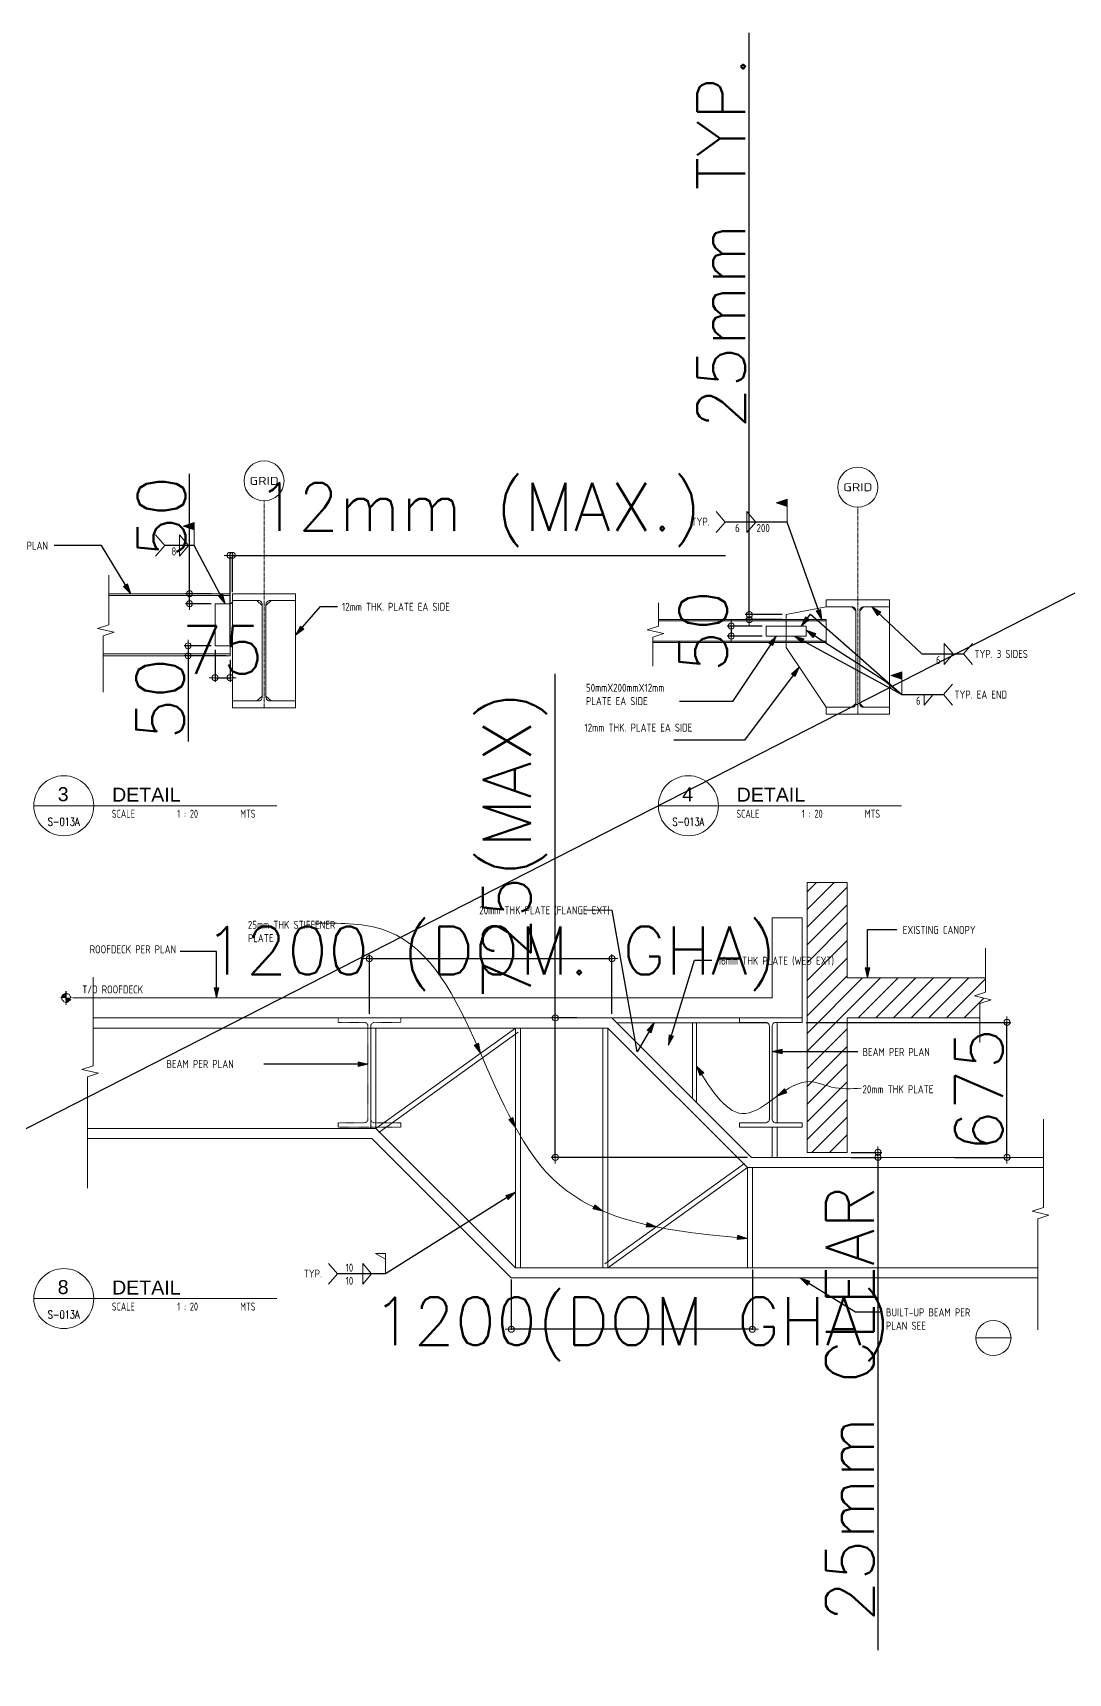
# Model space of a CAD drawing. Header units: millimetres. Extents: x 374056 to 882622, y 26363 to 140094.
# Drawn here: x 412225 to 417398, y 78930 to 87129 of the extents above; entities that cross this region are included whole.
import ezdxf
from ezdxf.enums import TextEntityAlignment as Align

# ---------------------------------------------------------------- set-up
doc = ezdxf.new("R2010")
doc.units = ezdxf.units.MM
doc.header["$MEASUREMENT"] = 0
for name, pattern in [('CENTER2', [28.575, 19.05, -3.175, 3.175, -3.175]), ('HIDDEN', [0.375, 0.25, -0.125]), ('PHANTOM2', [1.25, 0.625, -0.125, 0.125, -0.125, 0.125, -0.125])]:
    doc.linetypes.add(name, pattern=pattern)
doc.layers.get('0').update_dxf_attribs({"lineweight": 9})
for name, color, linetype, lineweight in [('A-Exist.Elev', 7, 'Continuous', 9), ('DIM', 1, 'Continuous', 5), ('HPROP', 251, 'Continuous', 5), ('S-ANNO-DIMS', 252, 'Continuous', 5), ('S-Anno-Symb', 143, 'PHANTOM2', 30), ('S-Anno-Text', 52, 'Continuous', 9), ('S-ARCH-FIN', 1, 'Continuous', 9), ('S-BEAM', 5, 'Continuous', 9), ('S-DETL-LW25', 2, 'Continuous', 9), ('S-Grid-iden', 52, 'Continuous', 5)]:
    doc.layers.add(name, color=color, linetype=linetype, lineweight=lineweight)
doc.styles.add('1', font='romans.shx', dxfattribs={"width": 0.8, "height": 100})
doc.styles.add('2', font='architxt.shx', dxfattribs={"width": 0.95, "height": 100})
doc.styles.add('240', font='simplex.shx', dxfattribs={"height": 240})
doc.styles.add('3', font='architxt.shx', dxfattribs={"width": 1.5, "height": 175})
doc.styles.add('SHEETNAME', font='simplex.shx', dxfattribs={"width": 0.75, "height": 200})
doc.styles.add('TITLE1', font='HELV.shx', dxfattribs={"height": 500})
doc.dimstyles.new('ESCA', dxfattribs={"dimtxt": 240, "dimasz": 1, "dimexe": 100, "dimexo": 100, "dimgap": 100, "dimtad": 1, "dimdec": 0, "dimrnd": 1, "dimdsep": 46, "dimtxsty": '240', "dimblk1": 'ESCADIM_ARW', "dimblk2": 'ESCADIM_ARW', "dimsah": 1, "dimcen": 50, "dimclrd": 256, "dimclre": 256, "dimclrt": 52, "dimadec": 0, "dimazin": 0, "dimtfac": 1, "dimtdec": 0, "dimtofl": 0, "dimtmove": 0, "dimatfit": 3, "dimldrblk": 'ESCADIM_ARW', "dimfxl": 0, "dimtolj": 1, "dimtzin": 0, "dimarcsym": 0})
doc.dimstyles.new('ESCA_ARW$7', dxfattribs={"dimtxt": 200, "dimasz": 1, "dimexe": 100, "dimexo": 100, "dimgap": 100, "dimtad": 1, "dimdec": 0, "dimrnd": 1, "dimdsep": 46, "dimtxsty": '1', "dimblk1": 'dim_arw', "dimblk2": 'dim_arw', "dimsah": 1, "dimcen": 50, "dimclrd": 1, "dimclre": 256, "dimclrt": 52, "dimadec": 0, "dimazin": 0, "dimtfac": 1, "dimtofl": 0, "dimtmove": 0, "dimatfit": 3, "dimldrblk": 'dim_arw', "dimfxl": 0, "dimtolj": 1, "dimtzin": 0, "dimarcsym": 0})

# ---------------------------------------------------------------- blocks, each defined once
blk = doc.blocks.new('ESCADIM_ARW')
at = {"color": 7}
blk.add_line((-150, 0), (150, 0), dxfattribs=at)
blk.add_circle((0, 0), 75, dxfattribs=at)
blk = doc.blocks.new('*D55')
at = {"layer": 'Defpoints', "color": 0, "transparency": 16777216}
for p in [(413222.9, 84517, 0), (413222.9, 84325.4, 0), (413210.9, 84065, 0)]:
    blk.add_point(p, dxfattribs=at)
at = {"layer": 'S-ANNO-DIMS', "lineweight": -2, "transparency": 16777216}
for p, q in [((413210.7, 84517, 0), (413210.5, 84517, 0)), ((413210.9, 84073, 0), (413210.9, 84520.2, 0)), ((413222.9, 84333.4, 0), (413222.9, 84520.2, 0)), ((413223.1, 84517, 0), (415686.2, 84517, 0))]:
    blk.add_line(p, q, dxfattribs=at)
at = {"layer": 'S-ANNO-DIMS', "lineweight": -2, "transparency": 16777216, "xscale": 0.2, "yscale": 0.2, "zscale": 0.2}
blk.add_blockref('ESCADIM_ARW', (413210.9, 84517, 0), dxfattribs=at)
at = {"layer": 'S-ANNO-DIMS', "lineweight": -2, "transparency": 16777216, "xscale": 0.2, "yscale": 0.2, "zscale": 0.2, "rotation": 180}
blk.add_blockref('ESCADIM_ARW', (413222.9, 84517, 0), dxfattribs=at)
at = {"layer": 'S-ANNO-DIMS', "color": 52, "transparency": 16777216, "insert": (414454.7, 84719.9, 0), "char_height": 240, "attachment_point": 5, "style": '240'}
blk.add_mtext('\\A1;12mm (MAX.)', dxfattribs=at)
blk = doc.blocks.new('Grid')
at = {"layer": 'S-Grid-iden', "color": 1, "linetype": 'Continuous'}
blk.add_circle((0, 0), 500, dxfattribs=at)
at = {"layer": 'S-Grid-iden', "style": '3', "width": 1.5}
blk.add_attdef('GRIDTAG', text='', height=350, dxfattribs=at).set_placement((0, 0), align=Align.MIDDLE_CENTER)
blk = doc.blocks.new('dim_arw')
h = blk.add_hatch(color=256)
h.paths.add_polyline_path([(-126, 29), (0, 0), (-126, -29, -0.115681), (-133, 0, -0.115681)])
h.paths.add_polyline_path([(-249, 58), (-126, 29, 0.115681), (-133, 0, 0.115681), (-126, -29), (-249, -58)])
for p, q in [((0, 0), (-249, 58)), ((-249, 58), (-249, -58)), ((0, 0), (-249, -58))]:
    blk.add_line(p, q)
blk = doc.blocks.new('*D56')
at = {"layer": 'Defpoints', "color": 0, "transparency": 16777216}
for p in [(413008.3, 84325.4, 0), (413135.9, 84325.4, 0), (413135.9, 84275.4, 0)]:
    blk.add_point(p, dxfattribs=at)
at = {"layer": 'DIM', "lineweight": -2, "transparency": 16777216}
for p, q in [((413008.3, 84325.4, 0), (413008.3, 84924.3, 0)), ((413115.9, 84325.4, 0), (412988.3, 84325.4, 0)), ((413008.3, 84275.6, 0), (413008.3, 84325.2, 0)), ((413115.9, 84275.4, 0), (412988.3, 84275.4, 0))]:
    blk.add_line(p, q, dxfattribs=at)
at = {"layer": 'DIM', "lineweight": -2, "transparency": 16777216, "xscale": 0.2, "yscale": 0.2, "zscale": 0.2}
for p, rotation in [((413008.3, 84325.4, 0), 90), ((413008.3, 84275.4, 0), 270)]:
    blk.add_blockref('ESCADIM_ARW', p, dxfattribs=dict(at, rotation=rotation))
at = {"layer": 'DIM', "color": 52, "transparency": 16777216, "insert": (412868.3, 84710, 0), "char_height": 240, "attachment_point": 5, "rotation": 90, "style": '240'}
blk.add_mtext('\\A1;50', dxfattribs=at)
blk = doc.blocks.new('*D57')
at = {"layer": 'Defpoints', "color": 0, "transparency": 16777216}
for p in [(413135.9, 84065, 0), (413001.2, 84015, 0), (413210.9, 84015, 0)]:
    blk.add_point(p, dxfattribs=at)
at = {"layer": 'DIM', "lineweight": -2, "transparency": 16777216}
for p, q in [((413115.9, 84065, 0), (412981.2, 84065, 0)), ((413001.2, 84064.8, 0), (413001.2, 84015.2, 0)), ((413190.9, 84015, 0), (412981.2, 84015, 0)), ((413001.2, 84015, 0), (413001.2, 83586.3, 0))]:
    blk.add_line(p, q, dxfattribs=at)
at = {"layer": 'DIM', "lineweight": -2, "transparency": 16777216, "xscale": 0.2, "yscale": 0.2, "zscale": 0.2}
for p, rotation in [((413001.2, 84065, 0), 90), ((413001.2, 84015, 0), 270)]:
    blk.add_blockref('ESCADIM_ARW', p, dxfattribs=dict(at, rotation=rotation))
at = {"layer": 'DIM', "color": 52, "transparency": 16777216, "insert": (412861.2, 83800.6, 0), "char_height": 240, "attachment_point": 5, "rotation": 90, "style": '240'}
blk.add_mtext('\\A1;50', dxfattribs=at)
blk = doc.blocks.new('*D41')
at = {"layer": 'Defpoints', "color": 0, "transparency": 16777216}
for p in [(413135.9, 84065, 0), (413210.9, 84015, 0), (413210.9, 83905.5, 0)]:
    blk.add_point(p, dxfattribs=at)
at = {"layer": 'DIM', "lineweight": -2, "transparency": 16777216}
for p, q in [((413135.9, 84045, 0), (413135.9, 83885.5, 0)), ((413210.9, 83995, 0), (413210.9, 83885.5, 0)), ((413136.1, 83905.5, 0), (413210.7, 83905.5, 0))]:
    blk.add_line(p, q, dxfattribs=at)
at = {"layer": 'DIM', "lineweight": -2, "transparency": 16777216, "xscale": 0.2, "yscale": 0.2, "zscale": 0.2, "rotation": 180}
blk.add_blockref('ESCADIM_ARW', (413135.9, 83905.5, 0), dxfattribs=at)
at = {"layer": 'DIM', "lineweight": -2, "transparency": 16777216, "xscale": 0.2, "yscale": 0.2, "zscale": 0.2}
blk.add_blockref('ESCADIM_ARW', (413210.9, 83905.5, 0), dxfattribs=at)
at = {"layer": 'DIM', "color": 52, "transparency": 16777216, "insert": (413173.4, 84045.5, 0), "char_height": 240, "attachment_point": 5, "style": '240'}
blk.add_mtext('\\A1;75', dxfattribs=at)
blk = doc.blocks.new('*D58')
at = {"layer": 'Defpoints', "color": 0, "transparency": 16777216}
for p in [(415988.9, 84220.8, 0), (415805.1, 84195.8, 0), (415988.9, 84195.8, 0)]:
    blk.add_point(p, dxfattribs=at)
at = {"layer": 'DIM', "lineweight": -2, "transparency": 16777216}
for p, q in [((415805.1, 84221, 0), (415805.1, 87128.8, 0)), ((415968.9, 84220.8, 0), (415785.1, 84220.8, 0)), ((415968.9, 84195.8, 0), (415785.1, 84195.8, 0)), ((415805.1, 84195.6, 0), (415805.1, 84195.4, 0))]:
    blk.add_line(p, q, dxfattribs=at)
at = {"layer": 'DIM', "lineweight": -2, "transparency": 16777216, "xscale": 0.2, "yscale": 0.2, "zscale": 0.2}
for p, rotation in [((415805.1, 84220.8, 0), 270), ((415805.1, 84195.8, 0), 90)]:
    blk.add_blockref('ESCADIM_ARW', p, dxfattribs=dict(at, rotation=rotation))
at = {"layer": 'DIM', "color": 52, "transparency": 16777216, "insert": (415665.1, 86080.3, 0), "char_height": 240, "attachment_point": 5, "rotation": 90, "style": '240'}
blk.add_mtext('\\A1;25mm TYP.', dxfattribs=at)
blk = doc.blocks.new('*D59')
at = {"layer": 'Defpoints', "color": 0, "transparency": 16777216}
for p in [(415888.9, 84163.6, 0), (415714.8, 84113.6, 0), (415888.9, 84113.6, 0)]:
    blk.add_point(p, dxfattribs=at)
at = {"layer": 'DIM', "lineweight": -2, "transparency": 16777216}
for p, q in [((415868.9, 84163.6, 0), (415694.8, 84163.6, 0)), ((415714.8, 84163.4, 0), (415714.8, 84113.8, 0)), ((415868.9, 84113.6, 0), (415694.8, 84113.6, 0))]:
    blk.add_line(p, q, dxfattribs=at)
at = {"layer": 'DIM', "lineweight": -2, "transparency": 16777216, "xscale": 0.2, "yscale": 0.2, "zscale": 0.2}
for p, rotation in [((415714.8, 84163.6, 0), 90), ((415714.8, 84113.6, 0), 270)]:
    blk.add_blockref('ESCADIM_ARW', p, dxfattribs=dict(at, rotation=rotation))
at = {"layer": 'DIM', "color": 52, "transparency": 16777216, "insert": (415574.8, 84138.6, 0), "char_height": 240, "attachment_point": 5, "rotation": 90, "style": '240'}
blk.add_mtext('\\A1;50', dxfattribs=at)
blk = doc.blocks.new('Elev_Pnt')
at = {"layer": 'S-Anno-Symb'}
h = blk.add_hatch(color=1, dxfattribs=at)
h.paths.add_polyline_path([(0, 110, 0.414214), (-110, 0), (0, 0)])
h.paths.add_polyline_path([(110, 0), (0, 0), (0, -110, 0.414214)])
at = {"layer": 'S-Anno-Symb', "color": 1}
for p, q in [((-170, 0), (170, 0)), ((0, -170), (0, 170))]:
    blk.add_line(p, q, dxfattribs=at)
blk.add_circle((0, 0), 110, dxfattribs=at)
blk = doc.blocks.new('*D62')
at = {"layer": 'Defpoints', "color": 0, "transparency": 16777216}
for p in [(415118.8, 82501.1, 0), (413906.9, 82205, 0), (415118.8, 82205, 0)]:
    blk.add_point(p, dxfattribs=at)
at = {"layer": 'DIM', "lineweight": -2, "transparency": 16777216}
for p, q in [((413906.9, 82225, 0), (413906.9, 82521.1, 0)), ((413907.1, 82501.1, 0), (415118.6, 82501.1, 0)), ((415118.8, 82225, 0), (415118.8, 82521.1, 0))]:
    blk.add_line(p, q, dxfattribs=at)
at = {"layer": 'DIM', "lineweight": -2, "transparency": 16777216, "xscale": 0.2, "yscale": 0.2, "zscale": 0.2, "rotation": 180}
blk.add_blockref('ESCADIM_ARW', (413906.9, 82501.1, 0), dxfattribs=at)
at = {"layer": 'DIM', "lineweight": -2, "transparency": 16777216, "xscale": 0.2, "yscale": 0.2, "zscale": 0.2}
blk.add_blockref('ESCADIM_ARW', (415118.8, 82501.1, 0), dxfattribs=at)
at = {"layer": 'DIM', "color": 52, "transparency": 16777216, "insert": (414512.9, 82501.1, 0), "char_height": 240, "attachment_point": 5, "style": '240'}
blk.add_mtext('\\A1;1200 (DOM. GHA)', dxfattribs=at)
blk = doc.blocks.new('*D63')
at = {"layer": 'Defpoints', "color": 0, "transparency": 16777216}
for p in [(415820.6, 80955.6, 0), (414615.8, 80905, 0), (414615.8, 80648.7, 0)]:
    blk.add_point(p, dxfattribs=at)
at = {"layer": 'S-ANNO-DIMS', "lineweight": -2, "transparency": 16777216}
for p, q in [((415820.6, 80947.6, 0), (415820.6, 80645.5, 0)), ((414615.8, 80897, 0), (414615.8, 80645.5, 0)), ((415820.4, 80648.7, 0), (414616, 80648.7, 0))]:
    blk.add_line(p, q, dxfattribs=at)
at = {"layer": 'S-ANNO-DIMS', "lineweight": -2, "transparency": 16777216, "xscale": 0.2, "yscale": 0.2, "zscale": 0.2, "rotation": 180}
blk.add_blockref('ESCADIM_ARW', (414615.8, 80648.7, 0), dxfattribs=at)
at = {"layer": 'S-ANNO-DIMS', "lineweight": -2, "transparency": 16777216, "xscale": 0.2, "yscale": 0.2, "zscale": 0.2}
blk.add_blockref('ESCADIM_ARW', (415820.6, 80648.7, 0), dxfattribs=at)
at = {"layer": 'S-ANNO-DIMS', "color": 52, "transparency": 16777216, "insert": (415218.2, 80648.7, 0), "char_height": 240, "attachment_point": 5, "style": '240'}
blk.add_mtext('\\A1;1200(DOM GHA)', dxfattribs=at)
blk = doc.blocks.new('*D64')
at = {"layer": 'Defpoints', "color": 0, "transparency": 16777216}
for p in [(414835.9, 82205, 0), (414963.1, 82205, 0), (415815.8, 81508, 0)]:
    blk.add_point(p, dxfattribs=at)
at = {"layer": 'DIM', "lineweight": -2, "transparency": 16777216}
for p, q in [((414835.9, 82205, 0), (414835.9, 83925.2, 0)), ((414943.1, 82205, 0), (414815.9, 82205, 0)), ((414835.9, 81508.2, 0), (414835.9, 82204.8, 0)), ((415795.8, 81508, 0), (414815.9, 81508, 0))]:
    blk.add_line(p, q, dxfattribs=at)
at = {"layer": 'DIM', "lineweight": -2, "transparency": 16777216, "xscale": 0.2, "yscale": 0.2, "zscale": 0.2}
for p, rotation in [((414835.9, 82205, 0), 90), ((414835.9, 81508, 0), 270)]:
    blk.add_blockref('ESCADIM_ARW', p, dxfattribs=dict(at, rotation=rotation))
at = {"layer": 'DIM', "color": 52, "transparency": 16777216, "insert": (414633.1, 83065.2, 0), "char_height": 240, "attachment_point": 5, "rotation": 90, "style": '240'}
blk.add_mtext('\\A1;725(MAX)', dxfattribs=at)
blk = doc.blocks.new('*D65')
at = {"layer": 'Defpoints', "color": 0, "transparency": 16777216}
for p in [(416294, 81533, 0), (416294, 81508, 0), (416447.9, 81508, 0)]:
    blk.add_point(p, dxfattribs=at)
at = {"layer": 'DIM', "lineweight": -2, "transparency": 16777216}
for p, q in [((416314, 81533, 0), (416467.9, 81533, 0)), ((416314, 81508, 0), (416467.9, 81508, 0)), ((416447.9, 81533.2, 0), (416447.9, 81533.4, 0)), ((416447.9, 81507.8, 0), (416447.9, 79044.7, 0))]:
    blk.add_line(p, q, dxfattribs=at)
at = {"layer": 'DIM', "lineweight": -2, "transparency": 16777216, "xscale": 0.2, "yscale": 0.2, "zscale": 0.2}
for p, rotation in [((416447.9, 81533, 0), 270), ((416447.9, 81508, 0), 90)]:
    blk.add_blockref('ESCADIM_ARW', p, dxfattribs=dict(at, rotation=rotation))
at = {"layer": 'DIM', "color": 52, "transparency": 16777216, "insert": (416307.9, 80276.2, 0), "char_height": 240, "attachment_point": 5, "rotation": 90, "style": '240'}
blk.add_mtext('\\A1;25mm CLEAR', dxfattribs=at)
blk = doc.blocks.new('*D74')
at = {"layer": 'Defpoints', "color": 0, "transparency": 16777216}
for p in [(416069, 82182.8, 0), (417092.5, 82182.8, 0), (416812.4, 81508, 0)]:
    blk.add_point(p, dxfattribs=at)
at = {"layer": 'DIM', "lineweight": -2, "transparency": 16777216}
for p, q in [((416089, 82182.8, 0), (417112.5, 82182.8, 0)), ((417092.5, 81508.2, 0), (417092.5, 82182.6, 0)), ((416832.4, 81508, 0), (417112.5, 81508, 0))]:
    blk.add_line(p, q, dxfattribs=at)
at = {"layer": 'DIM', "lineweight": -2, "transparency": 16777216, "xscale": 0.2, "yscale": 0.2, "zscale": 0.2}
for p, rotation in [((417092.5, 82182.8, 0), 90), ((417092.5, 81508, 0), 270)]:
    blk.add_blockref('ESCADIM_ARW', p, dxfattribs=dict(at, rotation=rotation))
at = {"layer": 'DIM', "color": 52, "transparency": 16777216, "insert": (416952.5, 81845.4, 0), "char_height": 240, "attachment_point": 5, "rotation": 90, "style": '240'}
blk.add_mtext('\\A1;675', dxfattribs=at)

msp = doc.modelspace()

# ---------------------------------------------------------------- hatches: boundary and pattern name
at = {"layer": 'HPROP'}
h = msp.add_hatch(dxfattribs=at)
h.set_pattern_fill('ANSI31', color=256, scale=500, style=0)
h.set_pattern_definition([(45, (347324.16, 75494.67), (-44.194174, 44.194174), [])])
edge = h.paths.add_edge_path()
edge.add_line((416093.96331, 81533.00598), (416293.96331, 81533.00598))
edge.add_line((416293.96331, 81533.00598), (416293.96331, 81749.96802))
edge.add_spline(control_points=[(416293.96331, 81749.96802), (416275.63776, 81748.40997), (416210.65172, 81748.63531), (416147.11335, 81789.88765), (416097.473, 81796.17817), (416093.96331, 81796.50946)], knot_values=[656.5675151634, 656.5675151634, 656.5675151634, 656.5675151634, 711.5626366456, 853.716274939, 864.4881295431, 864.4881295431, 864.4881295431, 864.4881295431], degree=3, periodic=0)
edge.add_line((416093.96331, 81796.50946), (416093.96331, 81533.00598))
edge = h.paths.add_edge_path()
edge.add_line((416293.96331, 82205.00998), (416957.62308, 82205.00998))
edge.add_line((416957.62308, 82205.00998), (416957.62308, 82277.45023))
edge.add_line((416957.62308, 82277.45023), (417013.21131, 82295.76228))
edge.add_line((417013.21131, 82295.76228), (416929.82896, 82314.72642))
edge.add_line((416929.82896, 82314.72642), (416985.4172, 82333.03847))
edge.add_line((416985.4172, 82333.03847), (416985.4172, 82405.00998))
edge.add_line((416985.4172, 82405.00998), (416293.96331, 82405.00998))
edge.add_line((416293.96331, 82405.00998), (416293.96331, 82882.00206))
edge.add_line((416293.96331, 82882.00206), (416093.96331, 82882.00206))
edge.add_line((416093.96331, 82882.00206), (416093.96331, 81796.50946))
edge.add_spline(control_points=[(416093.96331, 81796.50946), (416097.473, 81796.17817), (416147.11335, 81789.88765), (416210.65172, 81748.63531), (416275.63776, 81748.40997), (416293.96331, 81749.96802)], knot_values=[656.5675151634, 656.5675151634, 656.5675151634, 656.5675151634, 667.3393697675, 809.4930080609, 864.4881295431, 864.4881295431, 864.4881295431, 864.4881295431], degree=3, periodic=0)
edge.add_line((416293.96331, 81749.96802), (416293.96331, 82205.00998))

# ---------------------------------------------------------------- linework, layer by layer
at = {"color": 1}
msp.add_line((412426.00795, 82305.00998, 0), (412526.397, 82305.00998, 0), dxfattribs=at)
at = {"color": 1, "elevation": 0}
for points in [[(412604.29276, 84418.10255), (412604.29276, 84170.17024), (412548.70453, 84151.8582), (412632.08688, 84132.89406), (412576.49865, 84114.58201), (412576.49865, 83832.63397)], [(415322.95036, 83963.23663), (415322.95036, 84108.07253), (415378.53859, 84126.38458), (415295.15624, 84145.34872), (415350.74448, 84163.66077), (415350.74448, 84279.71512)], [(416985.4172, 82554.00532), (416985.4172, 82333.03847), (416929.82896, 82314.72642), (417013.21131, 82295.76228), (416957.62308, 82277.45023), (416957.62308, 82082.66101)], [(412526.397, 82407.89091), (412526.397, 81965.9572), (412470.80877, 81947.64515), (412554.19112, 81928.68101), (412498.60289, 81910.36896), (412498.60289, 81354.52626)], [(417274.69476, 81698.60591), (417274.69476, 81256.6722), (417219.10652, 81238.36015), (417302.48888, 81219.39601), (417246.90064, 81201.08397), (417246.90064, 80645.24126)]]:
    msp.add_lwpolyline(points, dxfattribs=at)
at = {"layer": 'A-Exist.Elev', "color": 5, "ltscale": 0.25, "elevation": 0}
for points in [[(416068.96331, 82705.00998), (416068.96331, 82205.00998), (416068.96331, 82205.00998), (416068.96331, 82205.00998), (412526.397, 82205.00998)], [(412526.397, 82305.00998), (415918.96331, 82305.00998), (415918.96331, 82705.00998), (416068.96331, 82705.00998)]]:
    msp.add_lwpolyline(points, dxfattribs=at)
at = {"layer": 'Defpoints'}
msp.add_line((401456.74646, 76169.01294, 0), (421818.49045, 86569.71267, 0), dxfattribs=at)
at = {"layer": 'DIM'}
for p, q in [((415119.80777, 82744.13867, 0), (414986.09116, 82744.13867, 0)), ((416937.32039, 80605.11527, 0), (417112.7859, 80605.11527, 0))]:
    msp.add_line(p, q, dxfattribs=at)
msp.add_circle((417025.05314, 80605.11527, 0), 87.73275, dxfattribs=at)
for points in [[(415795.60475, 81101.78238, 0), (414823.11089, 81400.7377, 0), (413963.3016, 82650.37866, 0), (413635.05056, 82677.75677, 0)], [(415540.66331, 81964.52572, 0), (415786.22197, 81726.72398, 0), (416110.04631, 81886.31503, 0), (416216.25313, 81859.40059, 0), (416364.35653, 81853.49333, 0)]]:
    msp.add_spline(points, degree=3, dxfattribs=at)
at = {"layer": 'HPROP'}
for p, q in [((416093.96331, 81533.00598, 0), (416093.96331, 82882.00206, 0)), ((416093.96331, 82882.00206, 0), (416293.96331, 82882.00206, 0)), ((416293.96331, 82405.00998, 0), (416293.96331, 82882.00206, 0)), ((416293.96331, 82405.00998, 0), (416985.4172, 82405.00998, 0)), ((416293.96331, 81533.00598, 0), (416293.96331, 82205.00998, 0)), ((416293.96331, 82205.00998, 0), (416957.62308, 82205.00998, 0))]:
    msp.add_line(p, q, dxfattribs=at)
at = {"layer": 'HPROP', "ltscale": 0.25}
msp.add_line((416293.96331, 81533.00598, 0), (416093.96331, 81533.00598, 0), dxfattribs=at)
at = {"layer": 'S-ANNO-DIMS', "linetype": 'CENTER2'}
for p, q in [((413380.62712, 83754.43433, 0), (413380.62712, 84789.14947, 0)), ((416347.11345, 83722.83147, 0), (416347.11345, 84757.54661, 0))]:
    msp.add_line(p, q, dxfattribs=at)
at = {"layer": 'S-Anno-Text', "color": 1}
for p, q in [((416678.07705, 83820.81486, 0), (416678.07705, 83767.79418, 0)), ((416678.07705, 83767.79418, 0), (416723.3268, 83820.81486, 0)), ((412229.94778, 83265.49403, 0), (413444.6323, 83265.49403, 0)), ((415350.66778, 83265.49403, 0), (416565.3523, 83265.49403, 0)), ((412229.94778, 80801.96665, 0), (413444.6323, 80801.96665, 0))]:
    msp.add_line(p, q, dxfattribs=at)
at = {"layer": 'S-Anno-Text'}
for p, q in [((415540.66331, 82180.00998, 0), (415520.66331, 82180.00998, 0)), ((413987.60601, 81027.65257, 0), (413937.1259, 81027.65257, 0)), ((413937.1259, 81027.65257, 0), (413987.60601, 80999.03643, 0)), ((413987.60601, 80925.36793, 0), (413987.60601, 81027.65257, 0)), ((413702.62098, 80976.69971, 0), (413746.82551, 80925.36793, 0)), ((413873.48052, 80925.36793, 0), (413873.48052, 80976.69971, 0)), ((413873.48052, 80976.69971, 0), (413917.68504, 80925.36793, 0)), ((413702.62098, 80874.03614, 0), (413746.82551, 80925.36793, 0)), ((413873.48052, 80925.36793, 0), (413873.48052, 80874.03614, 0)), ((413873.48052, 80874.03614, 0), (413917.68504, 80925.36793, 0))]:
    msp.add_line(p, q, dxfattribs=at)
at = {"layer": 'S-Anno-Text', "color": 1}
for centre in [(412379.94778, 83265.49403, 0), (415500.66778, 83265.49403, 0), (412379.94778, 80801.96665, 0)]:
    msp.add_circle(centre, 150, dxfattribs=at)
at = {"layer": 'S-ARCH-FIN', "color": 1}
for p, q in [((415994.1822, 84683.61916, 0), (415994.1822, 84798.08158, 0)), ((415638.77093, 84736.63984, 0), (415684.02068, 84683.61916, 0)), ((412838.86065, 84619.71472, 0), (412884.1104, 84566.69404, 0)), ((412958.11955, 84566.69404, 0), (412958.11955, 84619.71472, 0)), ((412958.11955, 84619.71472, 0), (413003.36931, 84566.69404, 0)), ((413032.12871, 84566.69404, 0), (413032.12871, 84681.15646, 0)), ((415638.77093, 84630.59847, 0), (415684.02068, 84683.61916, 0)), ((412838.86065, 84513.67336, 0), (412884.1104, 84566.69404, 0)), ((412958.11955, 84566.69404, 0), (412958.11955, 84513.67336, 0)), ((412958.11955, 84513.67336, 0), (413003.36931, 84566.69404, 0)), ((416777.98744, 84024.04928, 0), (416777.98744, 84077.06997, 0)), ((416777.98744, 84077.06997, 0), (416823.2372, 84024.04928, 0)), ((416920.9204, 84077.06997, 0), (416875.67065, 84024.04928, 0)), ((416777.98744, 84024.04928, 0), (416777.98744, 83971.0286, 0)), ((416777.98744, 83971.0286, 0), (416823.2372, 84024.04928, 0)), ((416920.9204, 83971.0286, 0), (416875.67065, 84024.04928, 0)), ((416567.78803, 83820.81486, 0), (416567.78803, 83935.27729, 0)), ((416821.01001, 83873.83555, 0), (416775.76026, 83820.81486, 0)), ((416821.01001, 83767.79418, 0), (416775.76026, 83820.81486, 0))]:
    msp.add_line(p, q, dxfattribs=at)
at = {"layer": 'S-ARCH-FIN', "color": 1, "elevation": 0}
for points in [[(415994.1822, 84761.10508), (415994.1822, 84798.08158), (415938.71745, 84779.59333), (415994.1822, 84761.10508)], [(413032.12871, 84644.17996), (413032.12871, 84681.15646), (412976.66396, 84662.66821), (413032.12871, 84644.17996)], [(416567.78803, 83898.30079), (416567.78803, 83935.27729), (416512.32328, 83916.78904), (416567.78803, 83898.30079)]]:
    msp.add_lwpolyline(points, dxfattribs=at)
msp.add_lwpolyline([(415792.15399, 84683.61916), (415792.15399, 84736.63984), (415837.40374, 84683.61916), (415792.15399, 84630.59847)], close=True, dxfattribs=at)
at = {"layer": 'S-ARCH-FIN', "color": 1}
for points in [[(415994.1822, 84761.10508, 0), (415938.71745, 84779.59333, 0), (415994.1822, 84798.08158, 0)], [(413032.12871, 84644.17996, 0), (412976.66396, 84662.66821, 0), (413032.12871, 84681.15646, 0)], [(416567.78803, 83898.30079, 0), (416512.32328, 83916.78904, 0), (416567.78803, 83935.27729, 0)]]:
    msp.add_solid(points, dxfattribs=at)
at = {"layer": 'S-BEAM', "ltscale": 0.25}
for p, q in [((413210.89312, 84325.42633, 0), (412604.29276, 84325.42633, 0)), ((413210.89312, 84275.42633, 0), (413210.89312, 84325.42633, 0)), ((413210.89312, 84065.03833, 0), (413210.89312, 84275.42633, 0)), ((413210.89312, 84015.03833, 0), (413210.89312, 84065.03833, 0)), ((412576.49865, 84015.03833, 0), (413210.89312, 84015.03833, 0)), ((415118.76542, 82205.00998, 0), (412526.397, 82205.00998, 0)), ((415815.76942, 81508.00598, 0), (415118.76542, 82205.00998, 0)), ((415118.76542, 82205.00998, 0), (416068.96331, 82205.00998, 0)), ((415143.76542, 82180.00998, 0), (415896.11116, 82180.00998, 0)), ((415919.23031, 82163.73498, 0), (415919.23031, 81699.93098, 0)), ((415098.60075, 82154.46398, 0), (412526.397, 82154.46398, 0)), ((413913.9301, 81652.55998, 0), (413913.9301, 82154.46398, 0)), ((413938.9301, 81652.55998, 0), (413938.9301, 82154.46398, 0)), ((415795.60475, 81457.45998, 0), (415098.60075, 82154.46398, 0)), ((413938.9301, 81652.55998, 0), (412498.60289, 81652.55998, 0)), ((412498.60289, 81602.01398, 0), (413918.76542, 81602.01398, 0)), ((414615.76942, 80905.00998, 0), (413918.76542, 81602.01398, 0)), ((414636.4801, 80955.00998, 0), (413938.9301, 81652.55998, 0)), ((417274.69476, 81508.00598, 0), (415815.76942, 81508.00598, 0)), ((417274.69476, 81457.45998, 0), (415795.60475, 81457.45998, 0)), ((415815.76942, 80955.00998, 0), (414636.4801, 80955.00998, 0)), ((417246.90064, 80955.55598, 0), (415815.76942, 80955.55598, 0)), ((415815.76942, 80905.00998, 0), (414615.76942, 80905.00998, 0)), ((415815.76942, 80905.00998, 0), (417246.90064, 80905.00998, 0))]:
    msp.add_line(p, q, dxfattribs=at)
at = {"layer": 'S-BEAM', "color": 1, "ltscale": 0.25}
for p, q in [((412604.29276, 84315.77433, 0), (413210.89312, 84315.77433, 0)), ((415350.74448, 84189.75967, 0), (416188.89075, 84189.75967, 0)), ((415322.95036, 84087.49927, 0), (416188.89075, 84087.49927, 0)), ((412576.49865, 84024.69033, 0), (413210.89312, 84024.69033, 0))]:
    msp.add_line(p, q, dxfattribs=at)
at = {"layer": 'S-BEAM', "ltscale": 0.25, "elevation": 0}
for points in [[(413380.62712, 83754.43433), (413222.89312, 83754.43433), (413222.89312, 83788.97833), (413351.67112, 83788.97833, 0.4142135624), (413371.10212, 83808.40933), (413371.10212, 84271.45133, 0.4142135624), (413351.67112, 84290.88233), (413222.89312, 84290.88233), (413222.89312, 84325.42633), (413538.36112, 84325.42633), (413538.36112, 84290.88233), (413409.58312, 84290.88233, 0.4142135624), (413390.15212, 84271.45133), (413390.15212, 83808.40933, 0.4142135624), (413409.58312, 83788.97833), (413538.36112, 83788.97833), (413538.36112, 83754.43433), (413380.62712, 83754.43433)], [(416347.11345, 83722.83147), (416189.37945, 83722.83147), (416189.37945, 83757.37547), (416318.15745, 83757.37547, 0.4142135624), (416337.58845, 83776.80647), (416337.58845, 84239.84847, 0.4142135624), (416318.15745, 84259.27947), (416189.37945, 84259.27947), (416189.37945, 84293.82347), (416504.84745, 84293.82347), (416504.84745, 84259.27947), (416376.06945, 84259.27947, 0.4142135624), (416356.63845, 84239.84847), (416356.63845, 83776.80647, 0.4142135624), (416376.06945, 83757.37547), (416504.84745, 83757.37547), (416504.84745, 83722.83147), (416347.11345, 83722.83147)], [(415912.24531, 81658.65598), (415755.52731, 81658.65598), (415755.52731, 81680.88098), (415886.21031, 81680.88098, 0.4142135624), (415905.26031, 81699.93098), (415905.26031, 82163.73498, 0.4142135624), (415886.21031, 82182.78498), (415755.52731, 82182.78498), (415755.52731, 82205.00998), (416068.96331, 82205.00998), (416068.96331, 82182.78498), (415938.28031, 82182.78498, 0.4142135624), (415919.23031, 82163.73498), (415919.23031, 81699.93098, 0.4142135624), (415938.28031, 81680.88098), (416068.96331, 81680.88098), (416068.96331, 81658.65598), (415912.24531, 81658.65598)]]:
    msp.add_lwpolyline(points, format="xyb", dxfattribs=at)
msp.add_lwpolyline([(415322.95036, 84081.47947), (416188.89075, 84081.47947), (416188.89075, 84195.77947), (415350.74448, 84195.77947)], dxfattribs=at)
at = {"layer": 'S-BEAM', "linetype": 'HIDDEN', "ltscale": 0.25, "elevation": 0}
msp.add_lwpolyline([(413906.9451, 81658.65598), (413750.2271, 81658.65598), (413750.2271, 81680.88098), (413880.9101, 81680.88098, 0.4142135624), (413899.9601, 81699.93098), (413899.9601, 82163.73498, 0.4142135624), (413880.9101, 82182.78498), (413750.2271, 82182.78498), (413750.2271, 82205.00998), (414063.6631, 82205.00998), (414063.6631, 82182.78498), (413932.9801, 82182.78498, 0.4142135624), (413913.9301, 82163.73498), (413913.9301, 81699.93098, 0.4142135624), (413932.9801, 81680.88098), (414063.6631, 81680.88098), (414063.6631, 81658.65598), (413906.9451, 81658.65598)], format="xyb", dxfattribs=at)
at = {"layer": 'S-DETL-LW25'}
for p, q in [((413222.89312, 84287.42633, 0), (413222.89312, 84290.88233, 0)), ((413210.89312, 84275.42633, 0), (413135.89312, 84275.42633, 0)), ((413135.89312, 84065.03833, 0), (413135.89312, 84275.42633, 0)), ((413135.89312, 84065.03833, 0), (413210.89312, 84065.03833, 0)), ((413222.89312, 84053.03833, 0), (413222.89312, 83788.97833, 0)), ((415520.66331, 81803.11209, 0), (415520.66331, 82180.00998, 0)), ((415540.66331, 81783.11209, 0), (415540.66331, 82180.00998, 0)), ((415944.23031, 82180.00998, 0), (415944.23031, 81680.88098, 0)), ((413938.9301, 81652.55998, 0), (414636.4801, 82154.46398, 0)), ((413953.53136, 81632.26704, 0), (414651.08136, 82134.17104, 0)), ((414636.4801, 80955.00998, 0), (414636.4801, 82154.46398, 0)), ((414661.4801, 80955.00998, 0), (414661.4801, 82154.46398, 0)), ((415073.60075, 80955.00998, 0), (415073.60075, 82154.46398, 0)), ((415098.60075, 80955.00998, 0), (415098.60075, 82154.46398, 0)), ((415919.23031, 81658.65598, 0), (415919.23031, 81508.00598, 0)), ((415944.23031, 81658.65598, 0), (415944.23031, 81508.00598, 0)), ((415083.9815, 80975.28996, 0), (415780.9855, 81477.73996, 0)), ((415098.60075, 80955.00998, 0), (415795.60475, 81457.45998, 0)), ((415795.60475, 80955.55598, 0), (415795.60475, 81457.45998, 0)), ((415820.60475, 80955.55598, 0), (415820.60475, 81457.45998, 0))]:
    msp.add_line(p, q, dxfattribs=at)
at = {"layer": 'S-DETL-LW25', "elevation": 0}
for points in [[(413222.89312, 83788.97833), (413344.32782, 83788.97833), (413371.10212, 83813.75396), (413371.10212, 84266.1067), (413344.32782, 84290.88233), (413222.89312, 84290.88233)], [(413538.36112, 83788.97833), (413416.92642, 83788.97833), (413390.15212, 83813.75396), (413390.15212, 84266.1067), (413416.92642, 84290.88233), (413538.36112, 84290.88233)]]:
    msp.add_lwpolyline(points, close=True, dxfattribs=at)
for points in [[(415988.89075, 84195.77947), (415988.89075, 84220.77947), (416189.37945, 84259.27947), (416318.15745, 84259.27947), (416337.58845, 84239.84847), (416337.58845, 83776.80647), (416318.15745, 83757.37547), (416189.37945, 83757.37547), (415988.89075, 84056.47947), (415988.89075, 84081.47947)], [(416356.63845, 84239.84847), (416376.06945, 84259.27947), (416504.84745, 84259.27947), (416504.84745, 83757.37547), (416376.06945, 83757.37547), (416356.63845, 83776.80647), (416356.63845, 84239.84847)]]:
    msp.add_lwpolyline(points, dxfattribs=at)
at = {"layer": 'S-DETL-LW25'}
for centre, start, end in [((413210.89312, 84287.42633, 0), 270, 0), ((413210.89312, 84053.03833, 0), 0, 90)]:
    msp.add_arc(centre, 12, start, end, dxfattribs=at)
at = {"layer": 'S-Grid-iden'}
for p, q in [((415888.89075, 84163.62947, 0), (415888.89075, 84113.62947, 0)), ((416088.89075, 84163.62947, 0), (415888.89075, 84163.62947, 0)), ((416088.89075, 84163.62947, 0), (416088.89075, 84113.62947, 0)), ((416088.89075, 84113.62947, 0), (415888.89075, 84113.62947, 0))]:
    msp.add_line(p, q, dxfattribs=at)
at = {"layer": 'S-Grid-iden', "linetype": 'HIDDEN'}
msp.add_line((415988.89075, 84195.77947, 0), (415988.89075, 84081.47947, 0), dxfattribs=at)

# ---------------------------------------------------------------- block references
at = {"layer": 'S-Anno-Symb', "xscale": 0.2000000000000455, "yscale": 0.2000000000000455, "zscale": 0.2000000000000455}
msp.add_blockref('Elev_Pnt', (412391.95605, 82305.00998, 0), dxfattribs=at)
at = {"layer": 'S-Anno-Text'}
for p, xscale, yscale, zscale, rotation in [((414462.13488, 82029.0184, 0), 0.1999999999994131, 0.1999999999994131, 0.1999999999994131, 295.1348172335074), ((415540.66331, 81964.52572, 0), 0.2000000000041581, 0.2000000000041581, 0.2000000000041581, 123.8456805214672), ((415944.23031, 81814.32968, 0), 0.2000000000027315, 0.2000000000027315, 0.2000000000027315, 212.1959033892337), ((414636.4801, 81657.77424, 0), 0.1999999999980669, 0.1999999999980669, 0.1999999999980669, 297.8668532927653), ((415073.60075, 81239.25486, 0), 0.1999999999982897, 0.1999999999982897, 0.1999999999982897, 334.7226035687293), ((415340.67538, 81160.33315, 0), 0.1999999999985991, 0.1999999999985991, 0.1999999999985991, 346.7013618093659), ((415795.60475, 81101.78238, 0), 0.199999999997651, 0.199999999997651, 0.199999999997651, 352.6588598553266)]:
    msp.add_blockref('dim_arw', p, dxfattribs=dict(at, xscale=xscale, yscale=yscale, zscale=zscale, rotation=rotation))
at = {"layer": 'S-Grid-iden'}
ref = msp.add_blockref('Grid', (413380.62712, 84889.14947, 0), dxfattribs=dict(at, xscale=0.1999999999970896, yscale=0.1999999999970896, zscale=0.1999999999970896))
ref.add_attrib('GRIDTAG', 'GRID', dxfattribs={"height": 40, "style": '3', "width": 1.5}).set_placement((413380.62712, 84889.14947, 0), align=Align.MIDDLE_CENTER)
ref = msp.add_blockref('Grid', (416347.11345, 84857.54661, 0), dxfattribs=dict(at, xscale=0.1999999999970896, yscale=0.1999999999970896, zscale=0.1999999999970896))
ref.add_attrib('GRIDTAG', 'GRID', dxfattribs={"height": 40, "style": '3', "width": 1.5}).set_placement((416347.11345, 84857.54661, 0), align=Align.MIDDLE_CENTER)

# ---------------------------------------------------------------- texts
at = {"layer": 'S-Anno-Text', "color": 5, "style": 'TITLE1'}
for s, p in [('3', (412376.79251, 83288.15, 0)), ('4', (415497.51251, 83288.15, 0)), ('8', (412376.79251, 80824.62262, 0))]:
    msp.add_text(s, height=70, dxfattribs=at).set_placement(p, align=Align.CENTER)
for p in [(412621.311, 83285.86806, 0), (415742.031, 83285.86806, 0), (412621.311, 80822.34067, 0)]:
    msp.add_text('DETAIL', height=70, dxfattribs=at).set_placement(p)
at = {"layer": 'S-Anno-Text', "style": '2', "width": 0.85}
for p in [(412619.94778, 83205.49403, 0), (415740.66778, 83205.49403, 0), (412619.94778, 80741.96665, 0)]:
    msp.add_text('SCALE', height=40, dxfattribs=at).set_placement(p)
at = {"layer": 'S-Anno-Text'}
for s, style, width, p in [('1 : 20', '2', 0.85, (412998.99841, 83205.49403, 0)), ('1 : 20', '2', 0.85, (416119.71841, 83205.49403, 0)), ('S-013A', 'SHEETNAME', 0.75, (412379.49594, 83165.49403, 0)), ('S-013A', 'SHEETNAME', 0.75, (415500.21594, 83165.49403, 0)), ('1 : 20', '2', 0.85, (412998.99841, 80741.96665, 0)), ('S-013A', 'SHEETNAME', 0.75, (412379.49594, 80701.96665, 0))]:
    msp.add_text(s, height=40, dxfattribs=dict(at, style=style, width=width)).set_placement(p, align=Align.CENTER)
at = {"layer": 'S-Anno-Text', "style": '2', "width": 0.85}
for p in [(413337.83639, 83205.49403, 0), (416458.55639, 83205.49403, 0), (413337.83639, 80741.96665, 0)]:
    msp.add_text('MTS', height=40, dxfattribs=at).set_placement(p, align=Align.RIGHT)
at = {"layer": 'S-Anno-Text', "char_height": 40, "attachment_point": 1, "style": '2'}
for s, insert, width in [('TYP.', (415516.17585, 84705.31947, 0), 519.1201425), ('6', (415734.07155, 84673.44801, 0), 519.1201425), ('200', (415841.11471, 84673.44801, 0), 519.1201425), ('W12X BEAM PER PLAN ', (411840.52626, 84585.51101, 0), 519.1201425), ('8', (412917.63635, 84556.52289, 0), 519.1201425), ('12mm THK. PLATE EA SIDE ', (413770.16597, 84279.76935, 0), 519.1201425), ('TYP. 3 SIDES', (416929.96891, 84044.23235, 0), 519.1201425), ('6', (416737.50424, 84013.87813, 0), 519.1201425), ('50mmX200mmX12mm PLATE EA SIDE ', (414989.07033, 83875.18478, 0), 441.5727187), ('6', (416637.59384, 83810.64372, 0), 519.1201425), ('TYP. EA END', (416830.05852, 83840.99794, 0), 519.1201425), ('12mm THK. PLATE EA SIDE ', (414981.74616, 83675.95047, 0), 519.1201425), ('20mm THK PLATE (FLANGE EXT)', (414455.94095, 82762.87266, 0), 617.1367272), ('25mm THK STIFFENER PLATE', (413299.75803, 82690.18228, 0), 519.1201425), ('EXISTING CANOPY', (416572.01364, 82664.53155, 0), 617.1367272), ('ROOFDECK PER PLAN', (412509.53933, 82567.82746, 0), 519.1201425), ('16mm THK PLATE (WEB EXT)', (415648.46413, 82510.60391, 0), 617.1367272), ('T/O ROOFDECK', (412472.40869, 82367.16985, 0), 519.1201425), ('BEAM PER PLAN', (412892.73488, 81994.4536, 0), 519.1201425), ('BEAM PER PLAN', (416370.70953, 82054.41506, 0), 617.1367272), ('20mm THK PLATE', (416370.70953, 81868.16536, 0), 617.1367272), ('TYP.', (413578.98067, 80947.06824, 0), 519.1201425), ('10', (413787.86138, 80976.44208, 0), 275.3582721), ('10', (413787.86138, 80910.65638, 0), 275.3582721), ('BUILT-UP BEAM PER PLAN SEE', (416487.9883, 80753.01306, 0), 500.889187)]:
    msp.add_mtext(s, dxfattribs=dict(at, insert=insert, width=width))

# ---------------------------------------------------------------- dimensions: what is measured, and where the dimension line sits
at = {"layer": 'DIM'}
dim = msp.add_linear_dim(base=(415805.11587, 84195.77947, 0), p1=(415988.89075, 84220.77947, 0), p2=(415988.89075, 84195.77947, 0), angle=90, text='<>mm TYP.', dimstyle='ESCA', override={"dimscale": 0.2}, dxfattribs=at)
dim.commit()
dim.dimension.update_dxf_attribs({"geometry": '*D58', "text_midpoint": (415805.11587, 86080.27565, 0), "dimtype": 160})
for base, p1, p2, picture, middle in [((413008.26882, 84325.42633, 0), (413135.89312, 84275.42633, 0), (413135.89312, 84325.42633, 0), '*D56', (413008.26882, 84710.03629, 0)), ((415714.77218, 84113.62947, 0), (415888.89075, 84163.62947, 0), (415888.89075, 84113.62947, 0), '*D59', (415714.77218, 84138.62947, 0))]:
    dim = msp.add_linear_dim(base=base, p1=p1, p2=p2, angle=90, dimstyle='ESCA', override={"dimscale": 0.2}, dxfattribs=at)
    dim.commit()
    dim.dimension.update_dxf_attribs({"geometry": picture, "text_midpoint": middle, "dimtype": 160})
dim = msp.add_linear_dim(base=(413210.89312, 83905.50175, 0), p1=(413135.89312, 84065.03833, 0), p2=(413210.89312, 84015.03833, 0), dimstyle='ESCA', override={"dimscale": 0.2}, dxfattribs=at)
dim.commit()
dim.dimension.update_dxf_attribs({"geometry": '*D41', "text_midpoint": (413173.39312, 83905.50175, 0), "dimtype": 160})
for base, p1, p2, override, picture, middle in [((413001.24578, 84015.03833, 0), (413135.89312, 84065.03833, 0), (413210.89312, 84015.03833, 0), {"dimscale": 0.2}, '*D57', (412861.24578, 83800.55262, 0)), ((417092.45431, 82182.78498, 0), (416812.41582, 81508.00598, 0), (416068.96331, 82182.78498, 0), {"dimscale": 0.2, "dimtmove": 2}, '*D74', (416952.45431, 81845.39548, 0))]:
    dim = msp.add_linear_dim(base=base, p1=p1, p2=p2, angle=90, dimstyle='ESCA', override=override, dxfattribs=at)
    dim.commit()
    dim.dimension.update_dxf_attribs({"geometry": picture, "text_midpoint": middle})
for base, p1, p2, text, picture, middle in [((414835.90718, 82205.00998, 0), (415815.76942, 81508.00598, 0), (414963.0602, 82205.00998, 0), '725(MAX)', '*D64', (414633.05003, 83065.20998, 0)), ((416447.91404, 81508.00598, 0), (416293.96331, 81533.00598, 0), (416293.96331, 81508.00598, 0), '25mm CLEAR', '*D65', (416307.91404, 80276.17741, 0))]:
    dim = msp.add_linear_dim(base=base, p1=p1, p2=p2, angle=90, text=text, dimstyle='ESCA', override={"dimscale": 0.2}, dxfattribs=at)
    dim.commit()
    dim.dimension.update_dxf_attribs({"geometry": picture, "text_midpoint": middle})
dim = msp.add_linear_dim(base=(415118.76542, 82501.10171, 0), p1=(413906.9451, 82205.00998, 0), p2=(415118.76542, 82205.00998, 0), text='1200 (DOM. GHA)', dimstyle='ESCA', override={"dimscale": 0.2, "dimtmove": 2}, dxfattribs=at)
dim.commit()
dim.dimension.update_dxf_attribs({"geometry": '*D62', "text_midpoint": (414512.85526, 82501.10171, 0), "dimtype": 160})
at = {"layer": 'S-ANNO-DIMS'}
dim = msp.add_linear_dim(base=(413222.89312, 84517.03758, 0), p1=(413210.89312, 84065.03833, 0), p2=(413222.89312, 84325.42633, 0), text='12mm (MAX.)', dimstyle='ESCA', override={"dimscale": 0.2, "dimexe": 16, "dimexo": 40, "dimcen": 20}, dxfattribs=at)
dim.commit()
dim.dimension.update_dxf_attribs({"geometry": '*D55', "text_midpoint": (414454.72169, 84719.89472, 0)})
dim = msp.add_linear_dim(base=(414615.76942, 80648.71483, 0), p1=(415820.60475, 80955.55598, 0), p2=(414615.76942, 80905.00998, 0), text='1200(DOM GHA)', dimstyle='ESCA', override={"dimscale": 0.2, "dimexe": 16, "dimexo": 40, "dimcen": 20, "dimtmove": 2}, dxfattribs=at)
dim.commit()
dim.dimension.update_dxf_attribs({"geometry": '*D63', "text_midpoint": (415218.18708, 80648.71483, 0), "dimtype": 160})

# ---------------------------------------------------------------- leaders
at = {"layer": 'S-Anno-Text'}
for points in [[(412714.26251, 84325.42633, 0), (412569.21178, 84565.65199, 0), (412332.50468, 84565.65199, 0)], [(413538.36112, 84118.17838, 0), (413661.95915, 84260.51711, 0), (413748.09181, 84260.51711, 0)], [(415940.03347, 84113.62947, 0), (415721.43887, 83786.20155, 0), (415456.82382, 83786.20155, 0)], [(416054.93222, 83957.95389, 0), (415780.88129, 83592.66183, 0), (415428.06122, 83592.66183, 0)], [(415329.28093, 82180.00998, 0), (415244.40821, 82035.04652, 0), (415119.80777, 82744.13867, 0)], [(416395.16619, 82405.00998, 0), (416395.16619, 82647.48769, 0), (416541.67006, 82647.48769, 0)], [(413142.80503, 82305.00998, 0), (413142.80503, 82536.89495, 0), (412961.05577, 82536.89495, 0)], [(415401.02856, 82068.65102, 0), (415530.83636, 82493.56006, 0), (415618.12055, 82493.56006, 0)], [(415919.23031, 82037.47992, 0), (416347.17463, 82037.47992, 0)], [(413899.9601, 81973.90375, 0), (413780.97954, 81973.90375, 0), (413379.79841, 81973.90375, 0)], [(414636.4801, 81333.92631, 0), (413987.60601, 80925.36793, 0), (413746.82551, 80925.36793, 0)], [(416059.41641, 80905.00998, 0), (416335.56906, 80735.96921, 0), (416457.64472, 80735.96921, 0)]]:
    msp.add_leader(points, dimstyle='ESCA_ARW$7', override={"dimscale": 0.2}, dxfattribs=at)
at = {"layer": 'S-ARCH-FIN', "color": 1}
for points in [[(416167.35369, 84195.77947, 0), (415994.1822, 84683.61916, 0), (415684.02068, 84683.61916, 0)], [(413186.63949, 84275.42633, 0), (413032.12871, 84566.69404, 0), (412884.1104, 84566.69404, 0)], [(416064.80574, 84163.62947, 0), (416110.72867, 84222.42784, 0), (416567.78803, 83820.81486, 0)], [(416418.20168, 84259.27947, 0), (416667.69842, 84024.04928, 0), (416875.67065, 84024.04928, 0)], [(416088.89075, 84143.77107, 0), (416480.47096, 83891.5249, 0), (416567.78803, 83820.81486, 0)], [(416030.73532, 84113.62947, 0), (416567.78803, 83820.81486, 0), (416775.76026, 83820.81486, 0)]]:
    msp.add_leader(points, dimstyle='ESCA_ARW$7', override={"dimscale": 0.2}, dxfattribs=at)

doc.saveas('drawing.dxf')
